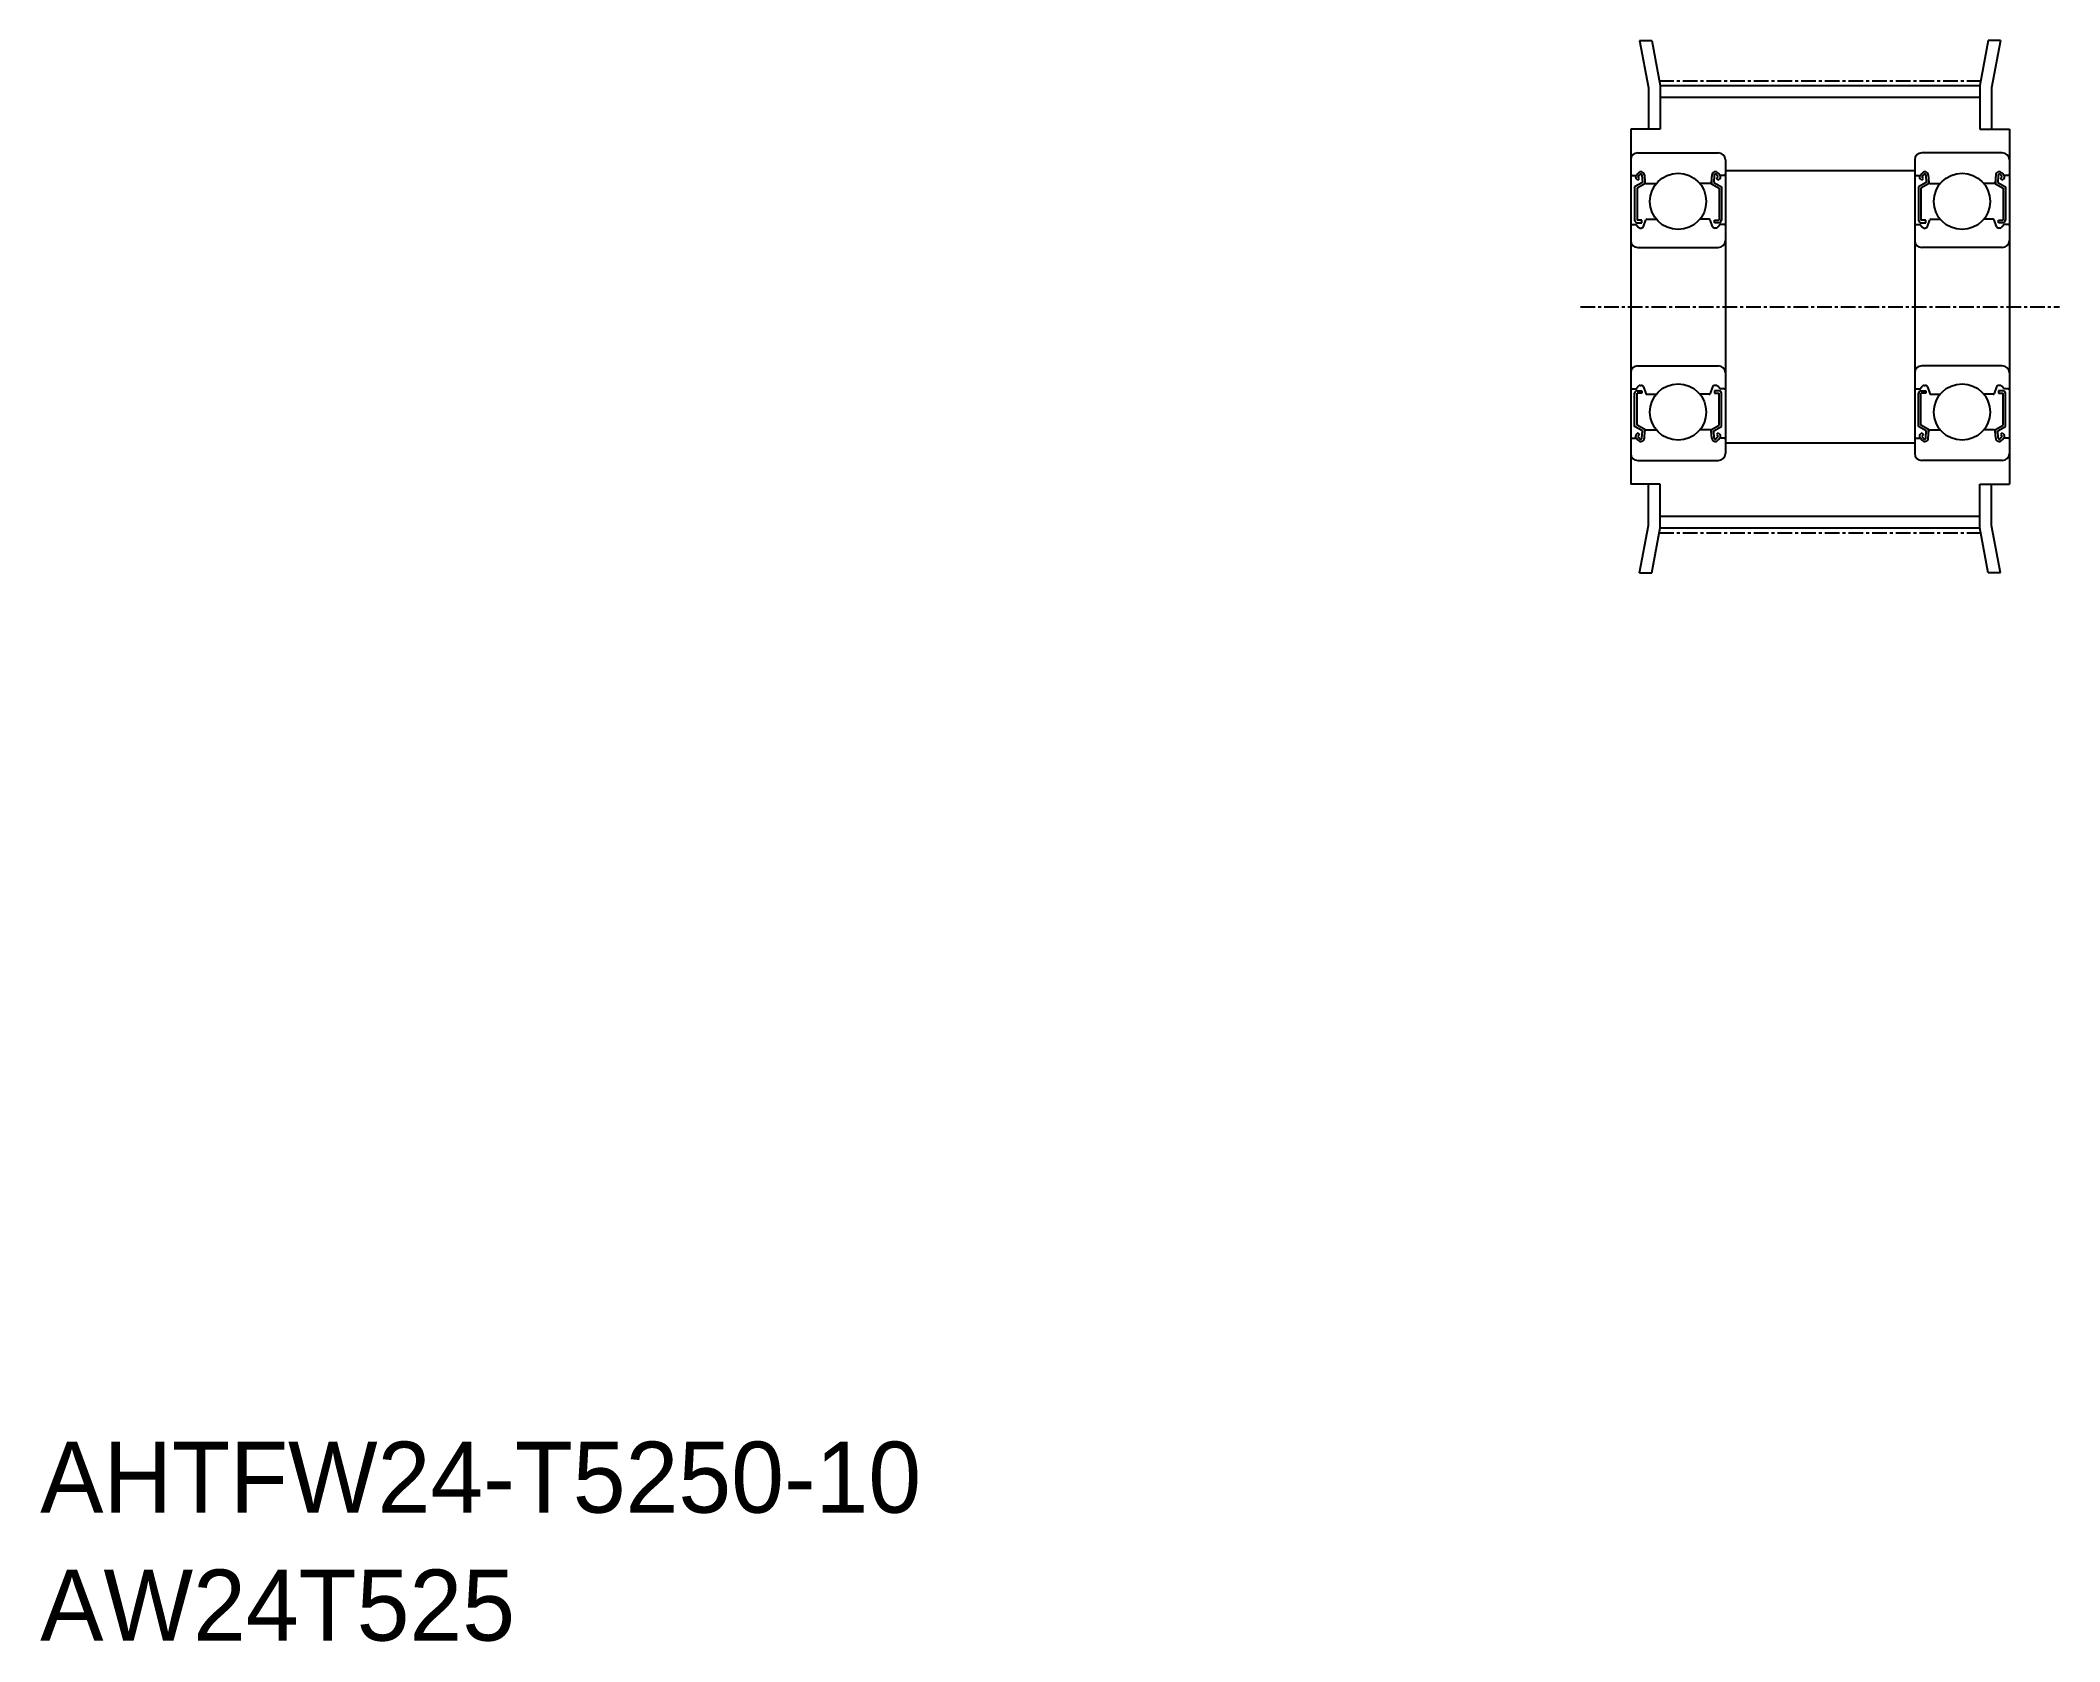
# Model space of a CAD drawing. Extents: x -286 to -115, y -61 to 74.
import ezdxf

# ---------------------------------------------------------------- set-up
doc = ezdxf.new("R2010")
doc.units = 0
doc.linetypes.add('CENTER', pattern=[2, 1.25, -0.25, 0.25, -0.25])
doc.layers.get('0').update_dxf_attribs({"linetype": 'CONTINUOUS'})
doc.layers.add('CENTER', color=1, linetype='CENTER')

msp = doc.modelspace()

# ---------------------------------------------------------------- linework, layer by layer
for p, q in [((-150.8, 74.41), (-150.05, 70.41)), ((-150.8, 74.41), (-149.77, 74.41)), ((-149.77, 74.41), (-149.05, 70.61)), ((-121.33, 74.41), (-122.05, 70.61)), ((-120.3, 74.41), (-121.33, 74.41)), ((-120.3, 74.41), (-121.05, 70.41)), ((-150.05, 70.41), (-150.05, 66.91)), ((-149.05, 70.61), (-149.05, 66.91)), ((-149.05, 70.61), (-122.05, 70.61)), ((-122.05, 70.61), (-122.05, 66.91)), ((-121.05, 70.41), (-121.05, 66.91)), ((-149.05, 69.62), (-122.05, 69.62)), ((-149.05, 66.91), (-151.55, 66.91)), ((-151.55, 66.91), (-151.55, 41.91)), ((-151.55, 66.91), (-151.55, 36.91)), ((-122.05, 66.91), (-119.55, 66.91)), ((-119.55, 66.91), (-119.55, 41.91)), ((-119.55, 66.91), (-119.55, 36.91)), ((-150.95, 64.91), (-144.15, 64.91)), ((-120.15, 64.91), (-126.95, 64.91)), ((-151.55, 64.31), (-151.55, 39.51)), ((-151.1, 63), (-150.93, 63.2)), ((-144, 63), (-144.17, 63.2)), ((-143.55, 64.31), (-143.55, 39.51)), ((-127.55, 64.31), (-127.55, 39.51)), ((-127.1, 63), (-126.93, 63.2)), ((-120, 63), (-120.17, 63.2)), ((-119.55, 64.31), (-119.55, 39.51)), ((-151.45, 63.01), (-151.09, 63.01)), ((-150.57, 62.41), (-151.22, 62.04)), ((-151.22, 62.04), (-151.22, 59.21)), ((-150.95, 62.59), (-151.09, 62.73)), ((-150.37, 62.3), (-151.02, 61.92)), ((-151.02, 61.92), (-151.02, 59.21)), ((-150.95, 62.87), (-150.78, 63.07)), ((-150.81, 62.73), (-150.95, 62.87)), ((-150.95, 62.59), (-150.81, 62.73)), ((-150.6, 63.02), (-150.57, 62.41)), ((-150.4, 63.04), (-150.35, 62.41)), ((-150.37, 62.66), (-150.37, 62.3)), ((-150.25, 62.31), (-149.4, 62.31)), ((-144.85, 62.31), (-145.7, 62.31)), ((-144.7, 63.04), (-144.75, 62.41)), ((-144.73, 62.66), (-144.73, 62.3)), ((-144.73, 62.3), (-144.08, 61.92)), ((-144.5, 63.02), (-144.53, 62.41)), ((-144.53, 62.41), (-143.88, 62.04)), ((-144.15, 62.87), (-144.32, 63.07)), ((-144.29, 62.73), (-144.15, 62.87)), ((-144.15, 62.59), (-144.29, 62.73)), ((-144.15, 62.59), (-144.01, 62.73)), ((-144.08, 61.92), (-144.08, 59.21)), ((-143.65, 63.01), (-144.01, 63.01)), ((-143.88, 62.04), (-143.88, 59.21)), ((-127.45, 63.01), (-127.09, 63.01)), ((-126.57, 62.41), (-127.22, 62.04)), ((-127.22, 62.04), (-127.22, 59.21)), ((-126.95, 62.59), (-127.09, 62.73)), ((-126.37, 62.3), (-127.02, 61.92)), ((-127.02, 61.92), (-127.02, 59.21)), ((-126.95, 62.87), (-126.78, 63.07)), ((-126.81, 62.73), (-126.95, 62.87)), ((-126.95, 62.59), (-126.81, 62.73)), ((-126.6, 63.02), (-126.57, 62.41)), ((-126.4, 63.04), (-126.35, 62.41)), ((-126.37, 62.66), (-126.37, 62.3)), ((-126.25, 62.31), (-125.4, 62.31)), ((-120.85, 62.31), (-121.7, 62.31)), ((-120.7, 63.04), (-120.75, 62.41)), ((-120.73, 62.66), (-120.73, 62.3)), ((-120.73, 62.3), (-120.08, 61.92)), ((-120.5, 63.02), (-120.53, 62.41)), ((-120.53, 62.41), (-119.88, 62.04)), ((-120.15, 62.87), (-120.32, 63.07)), ((-120.29, 62.73), (-120.15, 62.87)), ((-120.15, 62.59), (-120.29, 62.73)), ((-120.15, 62.59), (-120.01, 62.73)), ((-120.08, 61.92), (-120.08, 59.21)), ((-119.65, 63.01), (-120.01, 63.01)), ((-119.88, 62.04), (-119.88, 59.21)), ((-151.45, 58.86), (-151.1, 58.86)), ((-151.1, 58.86), (-150.91, 58.64)), ((-150.62, 59.21), (-151.02, 59.21)), ((-151.02, 59.01), (-150.62, 59.01)), ((-150.76, 58.56), (-150.66, 58.56)), ((-150.62, 59.01), (-150.62, 59.21)), ((-150.47, 58.7), (-150.27, 59.25)), ((-150.18, 59.31), (-149.4, 59.31)), ((-144.92, 59.31), (-145.7, 59.31)), ((-144.63, 58.7), (-144.83, 59.25)), ((-144.48, 59.21), (-144.08, 59.21)), ((-144.48, 59.01), (-144.48, 59.21)), ((-144.08, 59.01), (-144.48, 59.01)), ((-144.35, 58.56), (-144.44, 58.56)), ((-144, 58.86), (-144.19, 58.64)), ((-143.65, 58.86), (-144, 58.86)), ((-127.45, 58.86), (-127.1, 58.86)), ((-127.1, 58.86), (-126.91, 58.64)), ((-126.62, 59.21), (-127.02, 59.21)), ((-127.02, 59.01), (-126.62, 59.01)), ((-126.76, 58.56), (-126.66, 58.56)), ((-126.62, 59.01), (-126.62, 59.21)), ((-126.47, 58.7), (-126.27, 59.25)), ((-126.18, 59.31), (-125.4, 59.31)), ((-120.92, 59.31), (-121.7, 59.31)), ((-120.63, 58.7), (-120.83, 59.25)), ((-120.48, 59.21), (-120.08, 59.21)), ((-120.48, 59.01), (-120.48, 59.21)), ((-120.08, 59.01), (-120.48, 59.01)), ((-120.35, 58.56), (-120.44, 58.56)), ((-120, 58.86), (-120.19, 58.64)), ((-119.65, 58.86), (-120, 58.86)), ((-150.95, 56.91), (-144.15, 56.91)), ((-120.15, 56.91), (-126.95, 56.91)), ((-150.95, 46.91), (-144.15, 46.91)), ((-120.15, 46.91), (-126.95, 46.91)), ((-151.45, 44.96), (-151.1, 44.96)), ((-151.22, 41.79), (-151.22, 44.61)), ((-151.1, 44.96), (-150.91, 45.19)), ((-151.02, 44.81), (-150.62, 44.81)), ((-151.02, 41.9), (-151.02, 44.61)), ((-150.62, 44.61), (-151.02, 44.61)), ((-150.76, 45.26), (-150.66, 45.26)), ((-150.62, 44.81), (-150.62, 44.61)), ((-150.47, 45.13), (-150.27, 44.58)), ((-150.18, 44.51), (-149.4, 44.51)), ((-144.92, 44.51), (-145.7, 44.51)), ((-144.63, 45.13), (-144.83, 44.58)), ((-144.08, 44.81), (-144.48, 44.81)), ((-144.48, 44.81), (-144.48, 44.61)), ((-144.48, 44.61), (-144.08, 44.61)), ((-144.35, 45.26), (-144.44, 45.26)), ((-144, 44.96), (-144.19, 45.19)), ((-144.08, 41.9), (-144.08, 44.61)), ((-143.65, 44.96), (-144, 44.96)), ((-143.88, 41.79), (-143.88, 44.61)), ((-127.45, 44.96), (-127.1, 44.96)), ((-127.22, 41.79), (-127.22, 44.61)), ((-127.1, 44.96), (-126.91, 45.19)), ((-127.02, 44.81), (-126.62, 44.81)), ((-127.02, 41.9), (-127.02, 44.61)), ((-126.62, 44.61), (-127.02, 44.61)), ((-126.76, 45.26), (-126.66, 45.26)), ((-126.62, 44.81), (-126.62, 44.61)), ((-126.47, 45.13), (-126.27, 44.58)), ((-126.18, 44.51), (-125.4, 44.51)), ((-120.92, 44.51), (-121.7, 44.51)), ((-120.63, 45.13), (-120.83, 44.58)), ((-120.48, 44.81), (-120.48, 44.61)), ((-120.08, 44.81), (-120.48, 44.81)), ((-120.48, 44.61), (-120.08, 44.61)), ((-120.35, 45.26), (-120.44, 45.26)), ((-120, 44.96), (-120.19, 45.19)), ((-120.08, 41.9), (-120.08, 44.61)), ((-119.65, 44.96), (-120, 44.96)), ((-119.88, 41.79), (-119.88, 44.61)), ((-150.57, 41.41), (-151.22, 41.79)), ((-150.95, 41.24), (-151.09, 41.1)), ((-150.37, 41.53), (-151.02, 41.9)), ((-150.95, 41.24), (-150.81, 41.1)), ((-150.81, 41.1), (-150.95, 40.96)), ((-150.6, 40.81), (-150.57, 41.41)), ((-150.4, 40.79), (-150.35, 41.42)), ((-150.37, 41.17), (-150.37, 41.53)), ((-150.25, 41.51), (-149.4, 41.51)), ((-144.85, 41.51), (-145.7, 41.51)), ((-144.7, 40.79), (-144.75, 41.42)), ((-144.73, 41.53), (-144.08, 41.9)), ((-144.73, 41.17), (-144.73, 41.53)), ((-144.53, 41.41), (-143.88, 41.79)), ((-144.5, 40.81), (-144.53, 41.41)), ((-144.15, 41.24), (-144.29, 41.1)), ((-144.29, 41.1), (-144.15, 40.96)), ((-144.15, 41.24), (-144.01, 41.1)), ((-126.57, 41.41), (-127.22, 41.79)), ((-126.95, 41.24), (-127.09, 41.1)), ((-126.37, 41.53), (-127.02, 41.9)), ((-126.95, 41.24), (-126.81, 41.1)), ((-126.81, 41.1), (-126.95, 40.96)), ((-126.6, 40.81), (-126.57, 41.41)), ((-126.4, 40.79), (-126.35, 41.42)), ((-126.37, 41.17), (-126.37, 41.53)), ((-126.25, 41.51), (-125.4, 41.51)), ((-120.85, 41.51), (-121.7, 41.51)), ((-120.7, 40.79), (-120.75, 41.42)), ((-120.73, 41.53), (-120.08, 41.9)), ((-120.73, 41.17), (-120.73, 41.53)), ((-120.53, 41.41), (-119.88, 41.79)), ((-120.5, 40.81), (-120.53, 41.41)), ((-120.15, 41.24), (-120.29, 41.1)), ((-120.29, 41.1), (-120.15, 40.96)), ((-120.15, 41.24), (-120.01, 41.1)), ((-151.45, 40.81), (-151.09, 40.81)), ((-151.1, 40.83), (-150.93, 40.62)), ((-150.95, 40.96), (-150.78, 40.75)), ((-144.15, 40.96), (-144.32, 40.75)), ((-144, 40.83), (-144.17, 40.62)), ((-143.65, 40.81), (-144.01, 40.81)), ((-127.45, 40.81), (-127.09, 40.81)), ((-127.1, 40.83), (-126.93, 40.62)), ((-126.95, 40.96), (-126.78, 40.75)), ((-120.15, 40.96), (-120.32, 40.75)), ((-120, 40.83), (-120.17, 40.62)), ((-119.65, 40.81), (-120.01, 40.81)), ((-150.95, 38.91), (-144.15, 38.91)), ((-149.25, 38.91), (-149.25, 38.91)), ((-147.55, 38.91), (-147.55, 38.91)), ((-120.15, 38.91), (-126.95, 38.91)), ((-123.55, 38.91), (-123.55, 38.91)), ((-121.85, 38.91), (-121.85, 38.91)), ((-149.05, 36.91), (-151.55, 36.91)), ((-150.05, 33.42), (-150.05, 36.91)), ((-149.05, 33.21), (-149.05, 36.91)), ((-122.05, 33.21), (-122.05, 36.91)), ((-122.05, 36.91), (-119.55, 36.91)), ((-121.05, 33.42), (-121.05, 36.91)), ((-149.05, 34.21), (-122.05, 34.21)), ((-150.8, 29.41), (-150.05, 33.42)), ((-149.77, 29.41), (-149.05, 33.21)), ((-149.05, 33.21), (-122.05, 33.21)), ((-121.33, 29.41), (-122.05, 33.21)), ((-120.3, 29.41), (-121.05, 33.42)), ((-150.8, 29.41), (-149.77, 29.41)), ((-120.3, 29.41), (-121.33, 29.41))]:
    msp.add_line(p, q)
at = {"color": 7, "linetype": 'CONTINUOUS'}
for p, q in [((-143.55, 63.41), (-127.55, 63.41)), ((-143.55, 40.41), (-127.55, 40.41))]:
    msp.add_line(p, q, dxfattribs=at)
for centre in [(-147.55, 60.81), (-123.55, 60.81), (-147.55, 43.01), (-123.55, 43.01)]:
    msp.add_circle(centre, 2.38)
for centre, radius, start, end in [((-150.95, 64.31), 0.6, 90, 180), ((-144.15, 64.31), 0.6, 0, 90), ((-126.95, 64.31), 0.6, 90, 180), ((-120.15, 64.31), 0.6, 0, 90), ((-150.7, 63.01), 0.3, 4.9354, 140.137), ((-144.4, 63.01), 0.3, 39.863, 175.0646), ((-126.7, 63.01), 0.3, 4.9354, 140.137), ((-120.4, 63.01), 0.3, 39.863, 175.0646), ((-151.45, 63.11), 0.1, 180, 270), ((-150.95, 62.87), 0.2, 140.137, 225.002), ((-150.7, 63.01), 0.1, 3.1017, 139.9503), ((-150.25, 62.41), 0.1, 184.9354, 270), ((-144.85, 62.41), 0.1, 270, 355.0646), ((-144.4, 63.01), 0.1, 40.0497, 176.8983), ((-144.15, 62.87), 0.2, 314.998, 39.863), ((-143.65, 63.11), 0.1, 270, 0), ((-127.45, 63.11), 0.1, 180, 270), ((-126.95, 62.87), 0.2, 140.137, 225.002), ((-126.7, 63.01), 0.1, 3.1017, 139.9503), ((-126.25, 62.41), 0.1, 184.9354, 270), ((-120.85, 62.41), 0.1, 270, 355.0646), ((-120.4, 63.01), 0.1, 40.0497, 176.8983), ((-120.15, 62.87), 0.2, 314.998, 39.863), ((-119.65, 63.11), 0.1, 270, 0), ((-151.45, 58.76), 0.1, 90, 180.8103), ((-151.02, 59.21), 0.2, 180, 270), ((-150.76, 58.76), 0.2, 219.9762, 270), ((-150.66, 58.76), 0.2, 270, 339.9916), ((-150.18, 59.21), 0.1, 90, 159.9916), ((-144.92, 59.21), 0.1, 20.0084, 90), ((-144.44, 58.76), 0.2, 200.0084, 270), ((-144.35, 58.76), 0.2, 270, 320.0238), ((-144.08, 59.21), 0.2, 270, 0), ((-143.65, 58.76), 0.1, 359.1897, 90), ((-127.45, 58.76), 0.1, 90, 180.8103), ((-127.02, 59.21), 0.2, 180, 270), ((-126.76, 58.76), 0.2, 219.9762, 270), ((-126.66, 58.76), 0.2, 270, 339.9916), ((-126.18, 59.21), 0.1, 90, 159.9916), ((-120.92, 59.21), 0.1, 20.0084, 90), ((-120.44, 58.76), 0.2, 200.0084, 270), ((-120.35, 58.76), 0.2, 270, 320.0238), ((-120.08, 59.21), 0.2, 270, 0), ((-119.65, 58.76), 0.1, 359.1897, 90), ((-150.95, 57.51), 0.6, 180, 270), ((-144.15, 57.51), 0.6, 270, 0), ((-126.95, 57.51), 0.6, 180, 270), ((-120.15, 57.51), 0.6, 270, 0), ((-150.95, 46.31), 0.6, 90, 180), ((-144.15, 46.31), 0.6, 360, 90), ((-126.95, 46.31), 0.6, 90, 180), ((-120.15, 46.31), 0.6, 0, 90), ((-151.45, 45.06), 0.1, 179.1897, 270), ((-151.02, 44.61), 0.2, 90, 180), ((-150.76, 45.06), 0.2, 90, 140.0238), ((-150.66, 45.06), 0.2, 20.0084, 90), ((-150.18, 44.61), 0.1, 200.0084, 270), ((-144.92, 44.61), 0.1, 270, 339.9916), ((-144.44, 45.06), 0.2, 90, 159.9916), ((-144.35, 45.06), 0.2, 39.9762, 90), ((-144.08, 44.61), 0.2, 0, 90), ((-143.65, 45.06), 0.1, 270, 0.8103), ((-127.45, 45.06), 0.1, 179.1897, 270), ((-127.02, 44.61), 0.2, 90, 180), ((-126.76, 45.06), 0.2, 90, 140.0238), ((-126.66, 45.06), 0.2, 20.0084, 90), ((-126.18, 44.61), 0.1, 200.0084, 270), ((-120.92, 44.61), 0.1, 270, 339.9916), ((-120.44, 45.06), 0.2, 90, 159.9916), ((-120.35, 45.06), 0.2, 39.9762, 90), ((-120.08, 44.61), 0.2, 0, 90), ((-119.65, 45.06), 0.1, 270, 0.8103), ((-150.95, 40.96), 0.2, 134.998, 219.863), ((-150.25, 41.41), 0.1, 90, 175.0646), ((-144.85, 41.41), 0.1, 4.9354, 90), ((-144.15, 40.96), 0.2, 320.137, 45.002), ((-126.95, 40.96), 0.2, 134.998, 219.863), ((-126.25, 41.41), 0.1, 90, 175.0646), ((-120.85, 41.41), 0.1, 4.9354, 90), ((-120.15, 40.96), 0.2, 320.137, 45.002), ((-151.45, 40.71), 0.1, 90, 180), ((-150.95, 39.51), 0.6, 180, 270), ((-150.7, 40.82), 0.3, 219.863, 355.0646), ((-150.7, 40.82), 0.1, 220.0497, 356.8983), ((-144.4, 40.82), 0.3, 184.9354, 320.137), ((-144.4, 40.82), 0.1, 183.1017, 319.9503), ((-144.15, 39.51), 0.6, 270, 0), ((-143.65, 40.71), 0.1, 0, 90), ((-127.45, 40.71), 0.1, 90, 180), ((-126.95, 39.51), 0.6, 180, 270), ((-126.7, 40.82), 0.3, 219.863, 355.0646), ((-126.7, 40.82), 0.1, 220.0497, 356.8983), ((-120.4, 40.82), 0.3, 184.9354, 320.137), ((-120.4, 40.82), 0.1, 183.1017, 319.9503), ((-120.15, 39.51), 0.6, 270, 0), ((-119.65, 40.71), 0.1, 0, 90)]:
    msp.add_arc(centre, radius, start, end)
at = {"layer": 'CENTER', "color": 1, "linetype": 'CENTER'}
for p, q in [((-149.15, 71.01), (-121.96, 71.01)), ((-155.8, 51.91), (-115.3, 51.91)), ((-149.15, 32.81), (-121.96, 32.81))]:
    msp.add_line(p, q, dxfattribs=at)

# ---------------------------------------------------------------- texts
at = {"color": 7, "linetype": 'CONTINUOUS'}
for s, p in [('AHTFW24-T5250-10', (-285.99, -50)), ('AW24T525', (-285.99, -60.81))]:
    msp.add_text(s, height=6, dxfattribs=at).set_placement(p)

doc.saveas('drawing.dxf')
